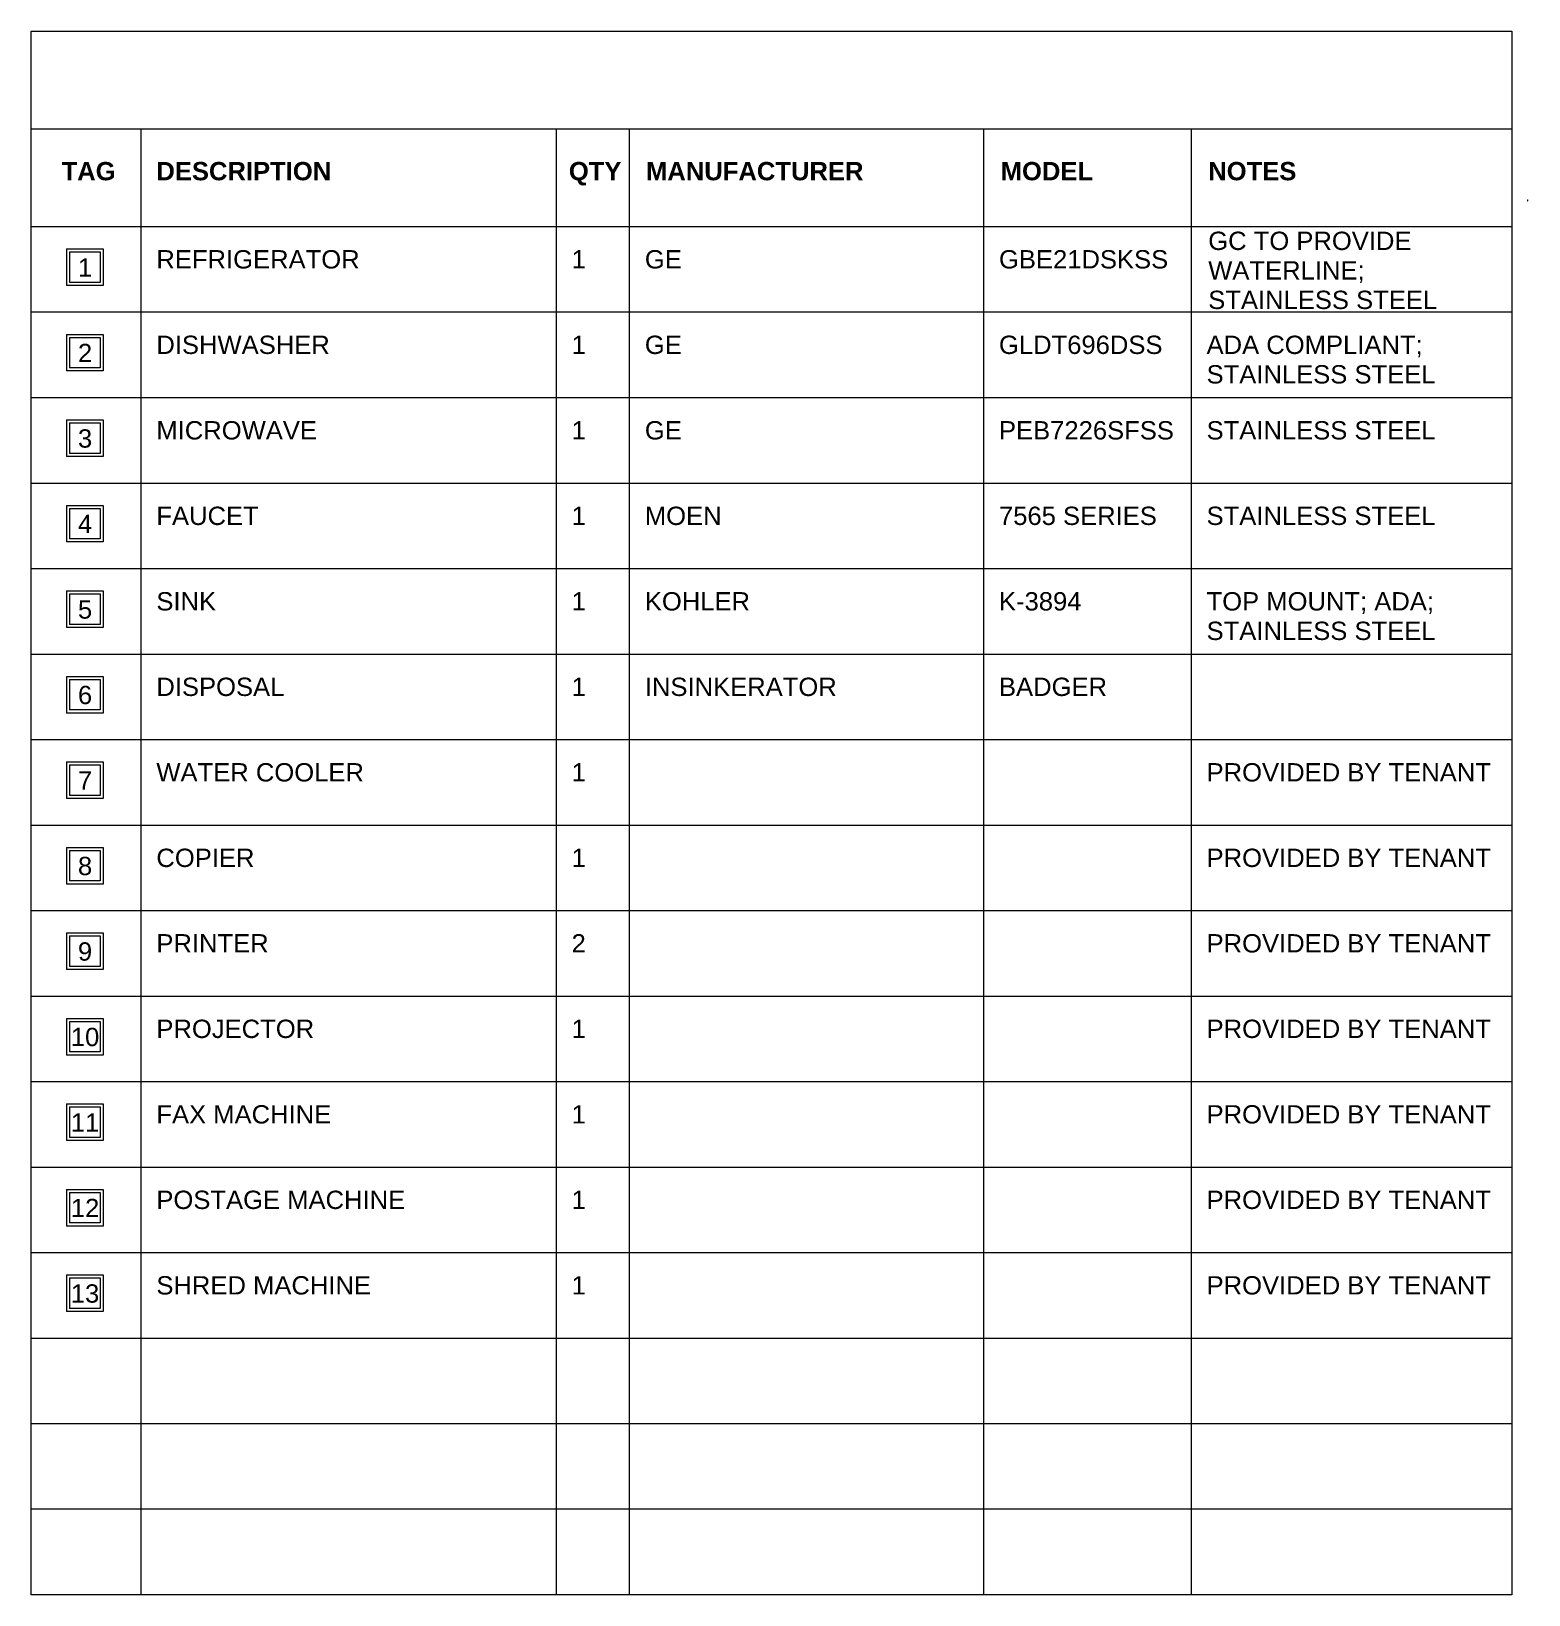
# Model space of a CAD drawing. Header units: inches. Extents: x 1 to 3682, y -575 to 495.
# Drawn here: x 2946 to 3682, y -575 to 193 of the extents above; entities that cross this region are included whole.
import ezdxf

# ---------------------------------------------------------------- set-up
doc = ezdxf.new("R2010")
doc.units = ezdxf.units.IN
doc.header["$MEASUREMENT"] = 0
for name, color, linetype, lineweight in [('A-ANNO-NOTE', 131, 'Continuous', 20), ('A-DETL-THIN', 151, 'Continuous', 9), ('G-ANNO-TEXT', 231, 'Continuous', 9)]:
    doc.layers.add(name, color=color, linetype=linetype, lineweight=lineweight)
doc.styles.add('Arial', font='arial.ttf', dxfattribs={"height": 9})
doc.styles.add('Arial_1', font='arial.ttf', dxfattribs={"height": 0.09375})
doc.styles.add('Arial_B_1', font='arialbd.ttf', dxfattribs={"height": 9})

# ---------------------------------------------------------------- blocks, each defined once
blk = doc.blocks.new('FORM Equipment_Fixture Tag - Square-214315-_A1006 - Equipment Legend')
at = {"layer": 'A-ANNO-NOTE'}
for p, q in [((18.79, 86.38), (36.79, 86.38)), ((18.79, 86.38), (36.79, 86.38)), ((18.79, 86.38), (36.79, 86.38)), ((18.79, 86.38), (18.79, 68.38)), ((20.29, 84.88), (20.29, 69.88)), ((20.29, 84.88), (35.29, 84.88)), ((35.29, 84.88), (35.29, 69.88)), ((36.79, 86.38), (36.79, 68.38)), ((35.29, 69.88), (20.29, 69.88)), ((36.79, 68.38), (18.79, 68.38))]:
    blk.add_line(p, q, dxfattribs=at)
blk = doc.blocks.new('FORM Keynote Tag - Default w_arrow-62346-_A1006 - Tel_Data_Elec Plan Keynotes')
at = {"layer": 'A-ANNO-NOTE'}
for p, q in [((41.36, 110.46), (41.3, 110.36)), ((41.3, 110.36), (41.36, 110.27)), ((41.36, 110.46), (41.46, 110.46)), ((41.36, 110.27), (41.46, 110.27)), ((41.52, 110.36), (41.46, 110.46)), ((41.46, 110.27), (41.52, 110.36))]:
    blk.add_line(p, q, dxfattribs=at)

msp = doc.modelspace()

# ---------------------------------------------------------------- linework, layer by layer
at = {"layer": 'A-DETL-THIN'}
for p, q in [((2946.15, 193.26), (3673.64, 193.26)), ((2946.15, -574.74), (2946.15, 193.26)), ((3673.64, 193.26), (3673.64, -574.74)), ((2946.15, 145.26), (3673.64, 145.26)), ((3000.15, -574.74), (3000.15, 145.26)), ((3204.15, -574.74), (3204.15, 145.26)), ((3240.15, -574.74), (3240.15, 145.26)), ((3414.15, -574.74), (3414.15, 145.26)), ((3516.15, -574.74), (3516.15, 145.26)), ((2946.15, 97.36), (3673.64, 97.36)), ((2946.15, 55.36), (3673.64, 55.36)), ((2946.15, 13.36), (3673.64, 13.36)), ((2946.15, -28.64), (3673.64, -28.64)), ((2946.15, -70.64), (3673.64, -70.64)), ((2946.15, -112.64), (3673.64, -112.64)), ((2946.15, -154.64), (3673.64, -154.64)), ((2946.15, -196.64), (3673.64, -196.64)), ((2946.15, -238.64), (3673.64, -238.64)), ((2946.15, -280.64), (3673.64, -280.64)), ((2946.15, -322.64), (3673.64, -322.64)), ((2946.15, -364.64), (3673.64, -364.64)), ((2946.15, -406.64), (3673.64, -406.64)), ((2946.15, -448.64), (3673.64, -448.64)), ((2946.15, -490.64), (3673.64, -490.64)), ((2946.15, -490.64), (3673.64, -490.64)), ((3673.64, -532.64), (2946.15, -532.64)), ((3673.64, -574.74), (2946.15, -574.74))]:
    msp.add_line(p, q, dxfattribs=at)

# ---------------------------------------------------------------- block references
at = {"layer": 'A-ANNO-NOTE'}
for name, p in [('FORM Keynote Tag - Default w_arrow-62346-_A1006 - Tel_Data_Elec Plan Keynotes', (3639.97, 0)), ('FORM Keynote Tag - Default w_arrow-62346-_A1006 - Tel_Data_Elec Plan Keynotes', (3639.97, -0.36)), ('FORM Equipment_Fixture Tag - Square-214315-_A1006 - Equipment Legend', (2944.68, 0)), ('FORM Equipment_Fixture Tag - Square-214315-_A1006 - Equipment Legend', (2944.68, -42)), ('FORM Equipment_Fixture Tag - Square-214315-_A1006 - Equipment Legend', (2944.68, -84)), ('FORM Equipment_Fixture Tag - Square-214315-_A1006 - Equipment Legend', (2944.68, -126)), ('FORM Equipment_Fixture Tag - Square-214315-_A1006 - Equipment Legend', (2944.68, -168)), ('FORM Equipment_Fixture Tag - Square-214315-_A1006 - Equipment Legend', (2944.68, -210)), ('FORM Equipment_Fixture Tag - Square-214315-_A1006 - Equipment Legend', (2944.68, -252)), ('FORM Equipment_Fixture Tag - Square-214315-_A1006 - Equipment Legend', (2944.68, -294)), ('FORM Equipment_Fixture Tag - Square-214315-_A1006 - Equipment Legend', (2944.68, -336)), ('FORM Equipment_Fixture Tag - Square-214315-_A1006 - Equipment Legend', (2944.68, -378)), ('FORM Equipment_Fixture Tag - Square-214315-_A1006 - Equipment Legend', (2944.68, -420)), ('FORM Equipment_Fixture Tag - Square-214315-_A1006 - Equipment Legend', (2944.68, -462)), ('FORM Equipment_Fixture Tag - Square-214315-_A1006 - Equipment Legend', (2944.68, -504))]:
    msp.add_blockref(name, p, dxfattribs=at)

# ---------------------------------------------------------------- texts
at = {"layer": 'A-ANNO-NOTE', "lineweight": 9, "attachment_point": 2, "line_spacing_factor": 0.941778}
for s, insert, char_height, width, style in [('1', (3681.38, 110.41), 0.0937, 0.0872, 'Arial_1'), ('2', (3681.38, 110.06), 0.0937, 0.0872, 'Arial_1'), ('1', (2972.58, 81.73), 9, 8.3742, 'Arial'), ('2', (2972.58, 39.73), 9, 8.3742, 'Arial'), ('3', (2972.58, -2.27), 9, 8.3742, 'Arial'), ('4', (2972.58, -44.27), 9, 8.3742, 'Arial'), ('5', (2972.58, -86.27), 9, 8.3742, 'Arial'), ('6', (2972.58, -128.27), 9, 8.3742, 'Arial'), ('7', (2972.58, -170.27), 9, 8.3742, 'Arial'), ('8', (2972.58, -212.27), 9, 8.3742, 'Arial'), ('9', (2972.58, -254.27), 9, 8.3742, 'Arial'), ('10', (2972.58, -296.27), 9, 16.7484, 'Arial'), ('11', (2972.58, -338.27), 9, 16.7484, 'Arial'), ('12', (2972.58, -380.27), 9, 16.7484, 'Arial'), ('13', (2972.58, -422.27), 9, 16.7484, 'Arial')]:
    msp.add_mtext(s, dxfattribs=dict(at, insert=insert, char_height=char_height, width=width, style=style))
at = {"layer": 'G-ANNO-TEXT', "color": 7, "attachment_point": 1}
for s, insert, char_height, width, style in [('TAG', (2961.04, 129.06), 9, 32.421, 'Arial_B_1'), ('DESCRIPTION', (3007.62, 129.06), 9, 105.444, 'Arial_B_1'), ('QTY', (3210.29, 129.06), 9, 31.815, 'Arial_B_1'), ('MANUFACTURER', (3248.2, 129.06), 9, 130.896, 'Arial_B_1'), ('MODEL', (3422.47, 129.06), 9, 56.055, 'Arial_B_1'), ('NOTES', (3524.43, 129.06), 9, 53.631, 'Arial_B_1'), ('TEXT', (3681.58, 110.41), 0.0937, 0.4072, 'Arial_1'), ('TEXT', (3681.58, 110.05), 0.0937, 0.4072, 'Arial_1'), ('GC TO PROVIDE ', (3524.43, 94.82), 9, 126.957, 'Arial'), ('REFRIGERATOR', (3007.62, 85.74), 9, 122.715, 'Arial'), ('1', (3211.62, 85.74), 9, 8.484, 'Arial'), ('GE', (3247.62, 85.74), 9, 22.422, 'Arial'), ('GBE21DSKSS', (3421.62, 85.74), 9, 102.111, 'Arial'), ('WATERLINE; ', (3524.43, 80.32), 9, 98.778, 'Arial'), ('STAINLESS STEEL', (3524.43, 65.82), 9, 137.562, 'Arial'), ('DISHWASHER', (3007.62, 43.74), 9, 105.141, 'Arial'), ('1', (3211.62, 43.74), 9, 8.484, 'Arial'), ('GE', (3247.62, 43.74), 9, 22.422, 'Arial'), ('GLDT696DSS', (3421.62, 43.74), 9, 98.475, 'Arial'), ('ADA COMPLIANT; ', (3523.62, 43.74), 9, 134.532, 'Arial'), ('STAINLESS STEEL', (3523.62, 29.24), 9, 137.562, 'Arial'), ('MICROWAVE', (3007.62, 1.74), 9, 97.566, 'Arial'), ('1', (3211.62, 1.74), 9, 8.484, 'Arial'), ('GE', (3247.62, 1.74), 9, 22.422, 'Arial'), ('PEB7226SFSS', (3421.62, 1.74), 9, 105.141, 'Arial'), ('STAINLESS STEEL', (3523.62, 1.74), 9, 137.562, 'Arial'), ('FAUCET', (3007.62, -40.26), 9, 61.812, 'Arial'), ('1', (3211.62, -40.26), 9, 8.484, 'Arial'), ('MOEN', (3247.62, -40.26), 9, 46.662, 'Arial'), ('7565 SERIES', (3421.62, -40.26), 9, 94.536, 'Arial'), ('STAINLESS STEEL', (3523.62, -40.26), 9, 137.562, 'Arial'), ('SINK', (3007.62, -82.26), 9, 35.754, 'Arial'), ('1', (3211.62, -82.26), 9, 8.484, 'Arial'), ('KOHLER', (3247.62, -82.26), 9, 63.63, 'Arial'), ('K-3894', (3421.62, -82.26), 9, 49.389, 'Arial'), ('TOP MOUNT; ADA; ', (3523.62, -82.26), 9, 141.804, 'Arial'), ('STAINLESS STEEL', (3523.62, -96.76), 9, 137.562, 'Arial'), ('DISPOSAL', (3007.62, -124.26), 9, 76.962, 'Arial'), ('1', (3211.62, -124.26), 9, 8.484, 'Arial'), ('INSINKERATOR', (3247.62, -124.26), 9, 115.443, 'Arial'), ('BADGER', (3421.62, -124.26), 9, 65.448, 'Arial'), ('WATER COOLER', (3007.62, -166.26), 9, 126.048, 'Arial'), ('1', (3211.62, -166.26), 9, 8.484, 'Arial'), ('PROVIDED BY TENANT', (3523.62, -166.26), 9, 171.195, 'Arial'), ('COPIER', (3007.62, -208.26), 9, 59.085, 'Arial'), ('1', (3211.62, -208.26), 9, 8.484, 'Arial'), ('PROVIDED BY TENANT', (3523.62, -208.26), 9, 171.195, 'Arial'), ('PRINTER', (3007.62, -250.26), 9, 67.569, 'Arial'), ('2', (3211.62, -250.26), 9, 8.484, 'Arial'), ('PROVIDED BY TENANT', (3523.62, -250.26), 9, 171.195, 'Arial'), ('PROJECTOR', (3007.62, -292.26), 9, 95.748, 'Arial'), ('1', (3211.62, -292.26), 9, 8.484, 'Arial'), ('PROVIDED BY TENANT', (3523.62, -292.26), 9, 171.195, 'Arial'), ('FAX MACHINE', (3007.62, -334.26), 9, 105.141, 'Arial'), ('1', (3211.62, -334.26), 9, 8.484, 'Arial'), ('PROVIDED BY TENANT', (3523.62, -334.26), 9, 171.195, 'Arial'), ('POSTAGE MACHINE', (3007.62, -376.26), 9, 150.288, 'Arial'), ('1', (3211.62, -376.26), 9, 8.484, 'Arial'), ('PROVIDED BY TENANT', (3523.62, -376.26), 9, 171.195, 'Arial'), ('SHRED MACHINE', (3007.62, -418.26), 9, 129.684, 'Arial'), ('1', (3211.62, -418.26), 9, 8.484, 'Arial'), ('PROVIDED BY TENANT', (3523.62, -418.26), 9, 171.195, 'Arial')]:
    msp.add_mtext(s, dxfattribs=dict(at, insert=insert, char_height=char_height, width=width, style=style))

doc.saveas('drawing.dxf')
